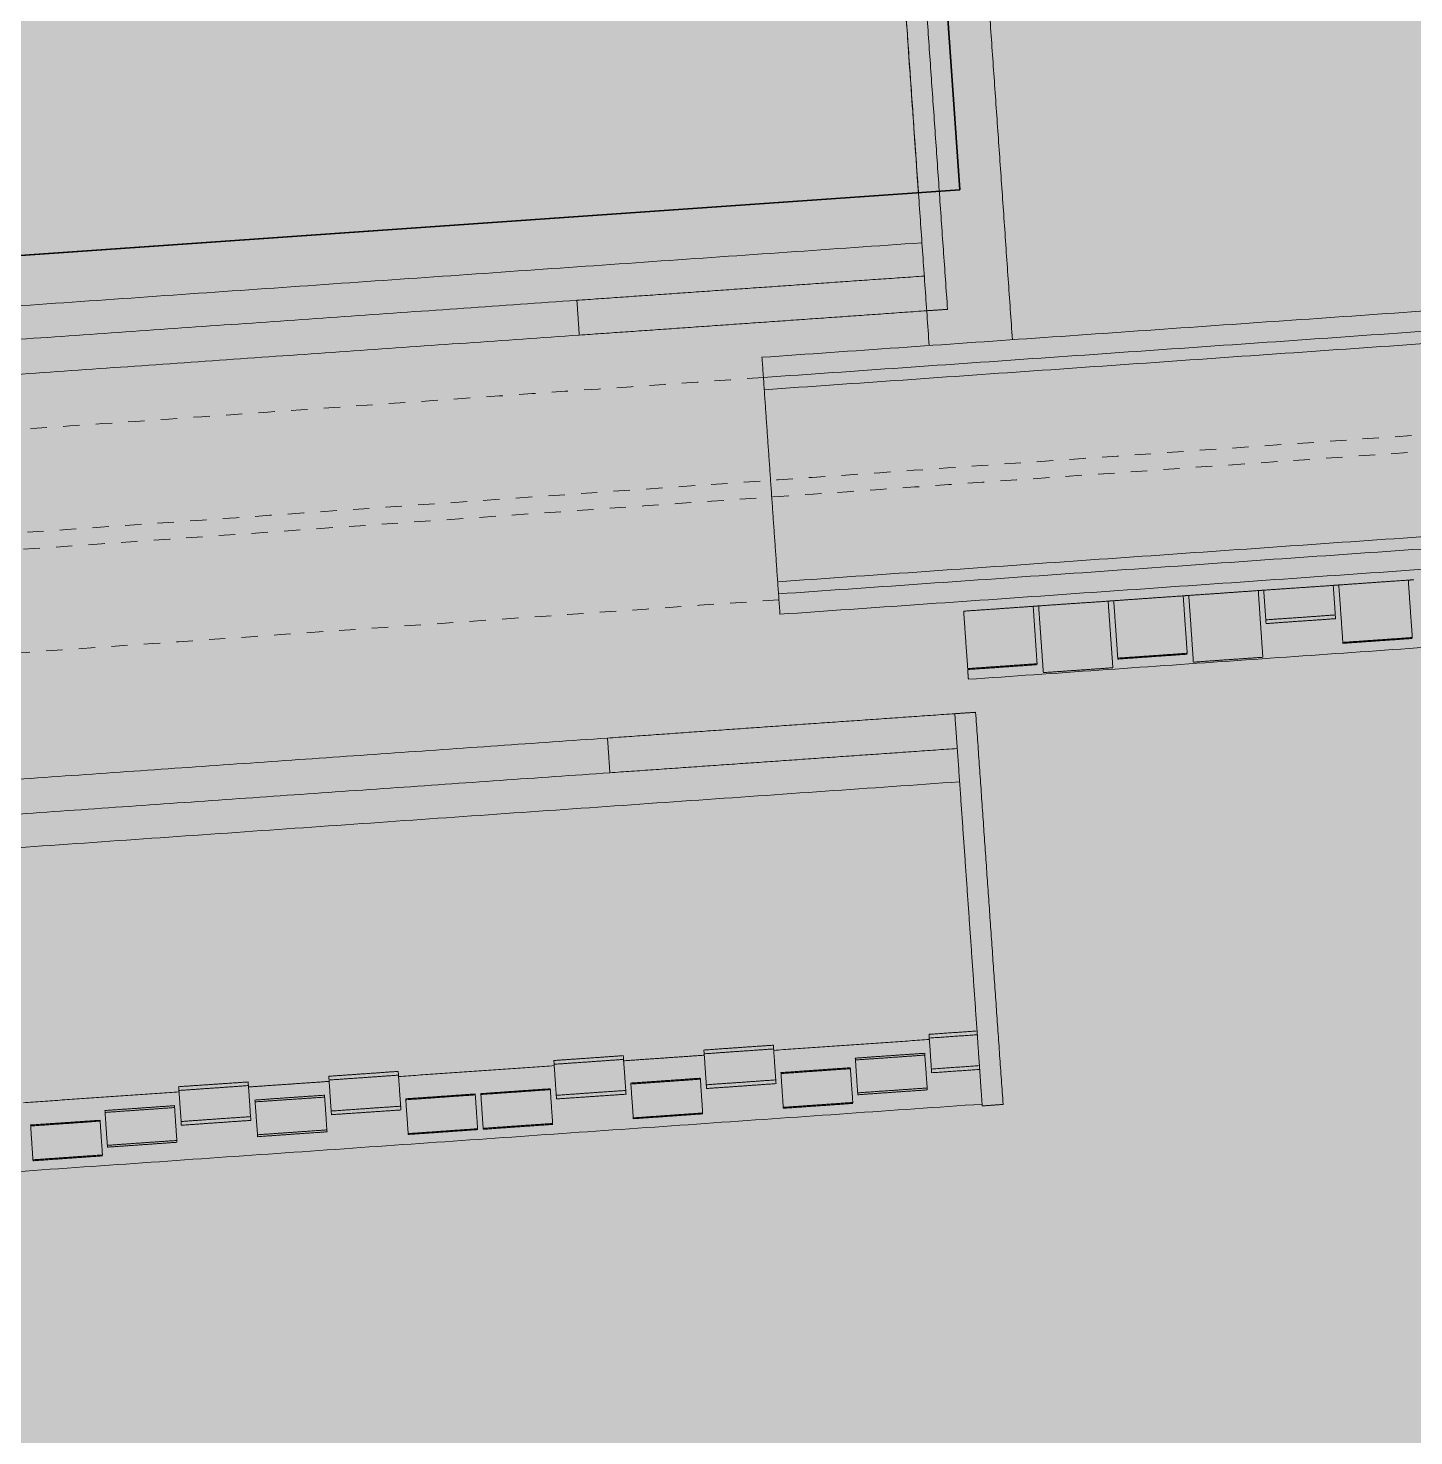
# Model space of a CAD drawing. Header units: millimetres. Extents: x 833941507 to 1669051331, y 817666127 to 1636299673.
# Drawn here: x 834529843 to 834530838, y 817994362 to 817995373 of the extents above; entities that cross this region are included whole.
import ezdxf

# ---------------------------------------------------------------- set-up
doc = ezdxf.new("R2010")
doc.units = ezdxf.units.MM
doc.header["$LTSCALE"] = 3
doc.linetypes.add('B0606', pattern=[0.7813, 0.39065, -0.39065])
doc.linetypes.add('B0701', pattern=[2.34375, 1.5625, -0.78125])
for name, color, linetype, lineweight in [('Hatch (LTC&CB)', 252, 'Continuous', 35), ('UAJ-22INWA', 6, 'Continuous', 35), ('UAJ-22INWA-a', 1, 'Continuous', 13), ('UAJ-22INWA-h', 251, 'Continuous', 9), ('UAJ-23FLOR-h', 251, 'Continuous', 9), ('UAJ-23FLOR-y', 8, 'B0701', 9)]:
    doc.layers.add(name, color=color, linetype=linetype, lineweight=lineweight)
doc.layers.add('UAJ-22INWA-$', color=32, linetype='Continuous', plot=False)

# ---------------------------------------------------------------- blocks, each defined once
blk = doc.blocks.new('Finish Walls')
at = {"layer": 'UAJ-22INWA-a'}
for points, degree in [([(834530455.3, 817995854.4), (834530479.2, 817995512.8), (834530503.1, 817995171.1)], 2), ([(834530500.9, 817995847.6), (834530525.3, 817995498.5), (834530549.7, 817995149.3)], 2), ([(834533512.2, 817995356.4), (834531941, 817995246.6), (834530369.9, 817995136.7)], 2), ([(834533563.1, 817995345.3), (834531967, 817995233.7), (834530370.9, 817995122.2)], 2), ([(834533563.7, 817995336.6), (834531967.6, 817995225), (834530371.5, 817995113.4)], 2), ([(834530486.4, 817995195), (834530361.7, 817995186.3), (834530237, 817995177.6)], 2), ([(834530381.2, 817994975.5), (834531977.3, 817995087.1), (834533573.4, 817995198.7)], 2), ([(834533574, 817995189.9), (834531977.9, 817995078.3), (834530381.8, 817994966.8)], 2), ([(834530237, 817995177.6), (834529588.6, 817995132.2), (834528940.1, 817995086.9)], 2), ([(834530237, 817995177.6), (834530237.9, 817995165.1), (834530238.7, 817995152.6)], 2), ([(834530382.8, 817994952.2), (834531978.9, 817995063.8), (834533575, 817995175.3)], 2), ([(834530238.7, 817995152.6), (834530363.4, 817995161.3), (834530488.1, 817995170.1)], 2), ([(834530488.1, 817995170.1), (834530495.6, 817995170.6), (834530503.1, 817995171.1)], 2), ([(834528941.9, 817995062), (834529590.3, 817995107.3), (834530238.7, 817995152.6)], 2), ([(834530382.8, 817994952.2), (834530376.3, 817995044.5), (834530369.9, 817995136.7)], 2), ([(834530780, 817994972.9), (834530755.1, 817994971.2), (834530730.2, 817994969.5)], 2), ([(834530784, 817994973.2), (834530782, 817994973.1), (834530780, 817994972.9)], 2), ([(834530780, 817994972.9), (834530780.8, 817994962.3), (834530781.5, 817994951.7)], 2), ([(834530833.9, 817994976.7), (834530809, 817994975), (834530784, 817994973.2)], 2), ([(834530786.9, 817994932), (834530785.5, 817994952.6), (834530784, 817994973.2)], 2), ([(834530837.9, 817994977), (834530835.9, 817994976.8), (834530833.9, 817994976.7)], 2), ([(834530833.9, 817994976.7), (834530835.3, 817994956.1), (834530836.8, 817994935.5)], 2), ([(834530618.4, 817994961.6), (834530593.5, 817994959.9), (834530568.5, 817994958.2)], 2), ([(834530622.4, 817994961.9), (834530620.4, 817994961.8), (834530618.4, 817994961.6)], 2), ([(834530618.4, 817994961.6), (834530620.1, 817994937.7), (834530621.8, 817994913.8)], 2), ([(834530672.3, 817994965.4), (834530647.4, 817994963.7), (834530622.4, 817994961.9)], 2), ([(834530625.3, 817994920.7), (834530623.9, 817994941.3), (834530622.4, 817994961.9)], 2), ([(834530676.3, 817994965.7), (834530674.3, 817994965.6), (834530672.3, 817994965.4)], 2), ([(834530672.3, 817994965.4), (834530673.7, 817994944.8), (834530675.2, 817994924.2)], 2), ([(834530726.2, 817994969.2), (834530701.2, 817994967.4), (834530676.3, 817994965.7)], 2), ([(834530679.6, 817994917.8), (834530678, 817994941.7), (834530676.3, 817994965.7)], 2), ([(834530730.1, 817994969.5), (834530728.2, 817994969.3), (834530726.2, 817994969.2)], 2), ([(834530726.2, 817994969.2), (834530727.8, 817994945.2), (834530729.5, 817994921.3)], 2), ([(834530731.6, 817994948.2), (834530730.9, 817994958.8), (834530730.1, 817994969.5)], 2), ([(834530564.6, 817994957.9), (834530539.6, 817994956.1), (834530514.7, 817994954.4)], 2), ([(834530517.6, 817994913.2), (834530516.1, 817994933.8), (834530514.7, 817994954.4)], 2), ([(834530568.5, 817994958.2), (834530566.5, 817994958), (834530564.6, 817994957.9)], 2), ([(834530564.6, 817994957.9), (834530566, 817994937.3), (834530567.4, 817994916.7)], 2), ([(834530571.9, 817994910.3), (834530570.2, 817994934.2), (834530568.5, 817994958.2)], 2), ([(834530781.5, 817994951.7), (834530756.6, 817994949.9), (834530731.6, 817994948.2)], 2), ([(834530781.5, 817994951.7), (834530781.5, 817994951.4), (834530781.6, 817994950.4), (834530781.7, 817994949)], 3), ([(834530731.8, 817994945.5), (834530731.7, 817994946.9), (834530731.7, 817994947.9), (834530731.6, 817994948.2)], 3), ([(834530781.7, 817994949), (834530756.8, 817994947.3), (834530731.8, 817994945.5)], 2), ([(834530836.8, 817994935.5), (834530811.8, 817994933.7), (834530786.9, 817994932)], 2), ([(834530836.8, 817994934.8), (834530811.9, 817994933.1), (834530786.9, 817994931.3)], 2), ([(834530786.9, 817994931.3), (834530786.9, 817994931.7), (834530786.9, 817994931.9), (834530786.9, 817994932)], 3), ([(834530836.8, 817994935.5), (834530836.8, 817994935.4), (834530836.8, 817994935.2), (834530836.8, 817994934.8)], 3), ([(834530675.2, 817994924.2), (834530650.2, 817994922.4), (834530625.3, 817994920.7)], 2), ([(834530675.2, 817994923.5), (834530650.3, 817994921.8), (834530625.3, 817994920)], 2), ([(834530675.2, 817994924.2), (834530675.2, 817994924.1), (834530675.2, 817994923.9), (834530675.2, 817994923.5)], 3), ([(834530729.5, 817994921.3), (834530704.6, 817994919.6), (834530679.6, 817994917.8)], 2), ([(834530567.4, 817994916.7), (834530542.5, 817994914.9), (834530517.6, 817994913.2)], 2), ([(834530567.5, 817994916), (834530542.5, 817994914.2), (834530517.6, 817994912.5)], 2), ([(834530517.6, 817994912.5), (834530517.6, 817994912.8), (834530517.6, 817994913.1), (834530517.6, 817994913.2)], 3), ([(834530517.6, 817994912.5), (834530517.8, 817994909), (834530518.1, 817994905.5)], 2), ([(834530567.4, 817994916.7), (834530567.4, 817994916.6), (834530567.5, 817994916.3), (834530567.5, 817994916)], 3), ([(834530621.8, 817994913.8), (834530596.8, 817994912), (834530571.9, 817994910.3)], 2), ([(834530625.3, 817994920), (834530625.3, 817994920.4), (834530625.3, 817994920.6), (834530625.3, 817994920.7)], 3), ([(834530508.3, 817994880.8), (834530383.6, 817994872.1), (834530259, 817994863.3)], 2), ([(834530523.3, 817994881.8), (834530515.8, 817994881.3), (834530508.3, 817994880.8)], 2), ([(834530510.1, 817994855.8), (834530509.2, 817994868.3), (834530508.3, 817994880.8)], 2), ([(834530543, 817994600.3), (834530533.1, 817994741), (834530523.3, 817994881.8)], 2), ([(834528997, 817994775.1), (834529628, 817994819.2), (834530259, 817994863.3)], 2), ([(834530259, 817994863.3), (834530259.8, 817994850.9), (834530260.7, 817994838.4)], 2), ([(834530260.7, 817994838.4), (834530385.4, 817994847.1), (834530510.1, 817994855.8)], 2), ([(834530524.3, 817994653), (834530517.2, 817994754.4), (834530510.1, 817994855.8)], 2), ([(834530260.7, 817994838.4), (834529629.7, 817994794.3), (834528998.8, 817994750.2)], 2), ([(834530524.3, 817994653), (834530507, 817994651.8), (834530489.8, 817994650.6)], 2), ([(834530489.8, 817994650.6), (834530490.7, 817994638.1), (834530491.5, 817994625.7)], 2), ([(834530524.5, 817994650.3), (834530507.2, 817994649.1), (834530490, 817994647.9)], 2), ([(834530524.3, 817994653), (834530525.1, 817994640.6), (834530526, 817994628.1)], 2), ([(834530524.5, 817994649.3), (834530524.5, 817994649.3), (834530524.5, 817994649.3)], 2), ([(834530378.1, 817994642.8), (834530353.1, 817994641.1), (834530328.2, 817994639.3)], 2), ([(834530328.2, 817994639.3), (834530329.1, 817994626.8), (834530329.9, 817994614.4)], 2), ([(834530378.3, 817994640.1), (834530353.3, 817994638.4), (834530328.4, 817994636.6)], 2), ([(834530379.8, 817994617.9), (834530378.9, 817994630.3), (834530378.1, 817994642.8)], 2), ([(834530490.1, 817994646.9), (834530434.2, 817994643), (834530378.3, 817994639.1)], 2), ([(834530220.7, 817994628.1), (834530164.9, 817994624.2), (834530109, 817994620.3)], 2), ([(834530270.3, 817994635.3), (834530245.4, 817994633.5), (834530220.5, 817994631.8)], 2), ([(834530220.5, 817994631.8), (834530221.3, 817994619.3), (834530222.2, 817994606.8)], 2), ([(834530270.5, 817994632.6), (834530245.6, 817994630.8), (834530220.6, 817994629.1)], 2), ([(834530272.1, 817994610.3), (834530271.2, 817994622.8), (834530270.3, 817994635.3)], 2), ([(834530328.5, 817994635.6), (834530299.5, 817994633.6), (834530270.6, 817994631.6)], 2), ([(834530486.7, 817994637), (834530461.8, 817994635.3), (834530436.9, 817994633.5)], 2), ([(834530436.9, 817994633.5), (834530437.7, 817994621.1), (834530438.6, 817994608.6)], 2), ([(834530486.8, 817994635.7), (834530461.9, 817994633.9), (834530437, 817994632.2)], 2), ([(834530488.5, 817994612.1), (834530487.6, 817994624.6), (834530486.7, 817994637)], 2), ([(834530526, 817994628.1), (834530508.8, 817994626.9), (834530491.5, 817994625.7)], 2), ([(834530528, 817994599.2), (834530527, 817994613.6), (834530526, 817994628.1)], 2), ([(834530108.7, 817994624), (834530083.8, 817994622.2), (834530058.9, 817994620.5)], 2), ([(834530058.9, 817994620.5), (834530059.7, 817994608), (834530060.6, 817994595.5)], 2), ([(834530108.9, 817994621.3), (834530084, 817994619.5), (834530059, 817994617.8)], 2), ([(834530110.5, 817994599), (834530109.6, 817994611.5), (834530108.7, 817994624)], 2), ([(834530325.6, 817994619.1), (834530300.7, 817994617.3), (834530275.7, 817994615.6)], 2), ([(834530325.6, 817994618.4), (834530300.7, 817994616.6), (834530275.8, 817994614.9)], 2), ([(834530327.3, 817994594.1), (834530326.5, 817994606.6), (834530325.6, 817994619.1)], 2), ([(834530433.3, 817994626.6), (834530408.4, 817994624.9), (834530383.5, 817994623.1)], 2), ([(834530433.4, 817994625.9), (834530408.4, 817994624.2), (834530383.5, 817994622.4)], 2), ([(834530383.5, 817994623.1), (834530384.3, 817994610.6), (834530385.2, 817994598.2)], 2), ([(834530435.1, 817994601.7), (834530434.2, 817994614.1), (834530433.3, 817994626.6)], 2), ([(834530491.7, 817994623), (834530491.6, 817994624.4), (834530491.6, 817994625.4), (834530491.5, 817994625.7)], 3), ([(834530526.2, 817994625.4), (834530509, 817994624.2), (834530491.7, 817994623)], 2), ([(834529951.4, 817994609.3), (834529895.5, 817994605.4), (834529839.6, 817994601.5)], 2), ([(834530001, 817994616.4), (834529976.1, 817994614.7), (834529951.1, 817994613)], 2), ([(834529951.1, 817994613), (834529952, 817994600.5), (834529952.9, 817994588)], 2), ([(834530001.2, 817994613.8), (834529976.2, 817994612), (834529951.3, 817994610.3)], 2), ([(834530002.7, 817994591.5), (834530001.9, 817994604), (834530001, 817994616.4)], 2), ([(834530059.1, 817994616.8), (834530030.2, 817994614.8), (834530001.3, 817994612.8)], 2), ([(834530217.9, 817994611.5), (834530192.9, 817994609.8), (834530168, 817994608)], 2), ([(834530217.9, 817994610.9), (834530193, 817994609.1), (834530168, 817994607.4)], 2), ([(834530168, 817994608), (834530168.9, 817994595.6), (834530169.7, 817994583.1)], 2), ([(834530219.6, 817994586.6), (834530218.7, 817994599.1), (834530217.9, 817994611.5)], 2), ([(834530272.1, 817994610.3), (834530247.1, 817994608.6), (834530222.2, 817994606.8)], 2), ([(834530272.1, 817994610.3), (834530272.1, 817994610.1), (834530272.2, 817994609), (834530272.3, 817994607.6)], 3), ([(834530275.7, 817994615.6), (834530276.6, 817994603.1), (834530277.5, 817994590.6)], 2), ([(834530379.8, 817994617.9), (834530354.9, 817994616.1), (834530329.9, 817994614.4)], 2), ([(834530330.1, 817994611.7), (834530330, 817994613.1), (834530330, 817994614.1), (834530329.9, 817994614.4)], 3), ([(834530380, 817994615.2), (834530355.1, 817994613.4), (834530330.1, 817994611.7)], 2), ([(834530379.8, 817994617.9), (834530379.8, 817994617.6), (834530379.9, 817994616.6), (834530380, 817994615.2)], 3), ([(834530488.5, 817994612.1), (834530463.5, 817994610.3), (834530438.6, 817994608.6)], 2), ([(834530438.7, 817994607.2), (834530438.7, 817994607.9), (834530438.6, 817994608.5), (834530438.6, 817994608.6)], 3), ([(834530488.6, 817994610.7), (834530463.6, 817994609), (834530438.7, 817994607.2)], 2), ([(834530488.5, 817994612.1), (834530488.5, 817994611.9), (834530488.5, 817994611.4), (834530488.6, 817994610.7)], 3), ([(834529948.1, 817994599.4), (834529923.1, 817994597.6), (834529898.2, 817994595.9)], 2), ([(834529948.1, 817994598), (834529923.2, 817994596.3), (834529898.3, 817994594.5)], 2), ([(834529949.8, 817994574.4), (834529948.9, 817994586.9), (834529948.1, 817994599.4)], 2), ([(834530055.8, 817994606.9), (834530030.9, 817994605.2), (834530005.9, 817994603.4)], 2), ([(834530005.9, 817994603.4), (834530006.8, 817994590.9), (834530007.7, 817994578.5)], 2), ([(834530055.9, 817994605.5), (834530030.9, 817994603.8), (834530006, 817994602.1)], 2), ([(834530057.5, 817994582), (834530056.7, 817994594.4), (834530055.8, 817994606.9)], 2), ([(834530110.5, 817994599), (834530085.5, 817994597.3), (834530060.6, 817994595.5)], 2), ([(834530110.5, 817994599), (834530110.5, 817994598.8), (834530110.6, 817994597.7), (834530110.7, 817994596.3)], 3), ([(834530164, 817994607.8), (834530139.1, 817994606), (834530114.1, 817994604.3)], 2), ([(834530114.1, 817994604.3), (834530115, 817994591.8), (834530115.9, 817994579.3)], 2), ([(834530164, 817994607.1), (834530139.1, 817994605.4), (834530114.2, 817994603.6)], 2), ([(834530165.7, 817994582.8), (834530164.9, 817994595.3), (834530164, 817994607.8)], 2), ([(834530222.4, 817994604.2), (834530222.3, 817994605.5), (834530222.2, 817994606.6), (834530222.2, 817994606.8)], 3), ([(834530272.3, 817994607.6), (834530247.3, 817994605.9), (834530222.4, 817994604.2)], 2), ([(834530435.1, 817994601.7), (834530410.1, 817994599.9), (834530385.2, 817994598.2)], 2), ([(834530435.1, 817994601), (834530410.2, 817994599.2), (834530385.2, 817994597.5)], 2), ([(834530385.2, 817994597.5), (834530385.2, 817994597.8), (834530385.2, 817994598.1), (834530385.2, 817994598.2)], 3), ([(834530435.1, 817994601.7), (834530435.1, 817994601.6), (834530435.1, 817994601.3), (834530435.1, 817994601)], 3), ([(834530528, 817994599.2), (834530535.5, 817994599.7), (834530543, 817994600.3)], 2), ([(834529894.7, 817994588.9), (834529869.7, 817994587.2), (834529844.8, 817994585.5)], 2), ([(834529894.7, 817994588.3), (834529869.8, 817994586.5), (834529844.8, 817994584.8)], 2), ([(834529896.4, 817994564), (834529895.5, 817994576.5), (834529894.7, 817994588.9)], 2), ([(834529898.2, 817994595.9), (834529899, 817994583.4), (834529899.9, 817994570.9)], 2), ([(834530002.7, 817994591.5), (834529977.8, 817994589.8), (834529952.9, 817994588)], 2), ([(834529953, 817994585.3), (834529952.9, 817994586.7), (834529952.9, 817994587.7), (834529952.9, 817994588)], 3), ([(834530002.9, 817994588.8), (834529978, 817994587.1), (834529953, 817994585.3)], 2), ([(834530002.7, 817994591.5), (834530002.8, 817994591.2), (834530002.8, 817994590.2), (834530002.9, 817994588.8)], 3), ([(834530060.8, 817994592.9), (834530060.7, 817994594.2), (834530060.6, 817994595.3), (834530060.6, 817994595.5)], 3), ([(834530110.7, 817994596.3), (834530085.7, 817994594.6), (834530060.8, 817994592.9)], 2), ([(834530327.3, 817994594.1), (834530302.4, 817994592.4), (834530277.5, 817994590.6)], 2), ([(834530327.4, 817994593.5), (834530302.5, 817994591.7), (834530277.5, 817994590)], 2), ([(834530277.5, 817994590), (834530277.5, 817994590.3), (834530277.5, 817994590.6), (834530277.5, 817994590.6)], 3), ([(834530327.3, 817994594.1), (834530327.3, 817994594.1), (834530327.4, 817994593.8), (834530327.4, 817994593.5)], 3), ([(834529844.8, 817994585.5), (834529845.6, 817994573), (834529846.5, 817994560.5)], 2), ([(834530057.5, 817994582), (834530032.6, 817994580.2), (834530007.7, 817994578.5)], 2), ([(834530007.8, 817994577.1), (834530007.7, 817994577.8), (834530007.7, 817994578.3), (834530007.7, 817994578.5)], 3), ([(834530057.6, 817994580.6), (834530032.7, 817994578.9), (834530007.8, 817994577.1)], 2), ([(834530057.5, 817994582), (834530057.5, 817994581.8), (834530057.6, 817994581.3), (834530057.6, 817994580.6)], 3), ([(834530165.7, 817994582.8), (834530140.8, 817994581.1), (834530115.9, 817994579.3)], 2), ([(834530165.8, 817994582.2), (834530140.8, 817994580.4), (834530115.9, 817994578.7)], 2), ([(834530115.9, 817994578.7), (834530115.9, 817994579), (834530115.9, 817994579.3), (834530115.9, 817994579.3)], 3), ([(834530165.7, 817994582.8), (834530165.7, 817994582.8), (834530165.8, 817994582.5), (834530165.8, 817994582.2)], 3), ([(834530219.6, 817994586.6), (834530194.7, 817994584.9), (834530169.7, 817994583.1)], 2), ([(834530169.8, 817994582.4), (834530169.8, 817994582.8), (834530169.7, 817994583), (834530169.7, 817994583.1)], 3), ([(834530219.7, 817994585.9), (834530194.7, 817994584.2), (834530169.8, 817994582.4)], 2), ([(834530219.6, 817994586.6), (834530219.6, 817994586.5), (834530219.6, 817994586.3), (834530219.7, 817994585.9)], 3), ([(834529949.8, 817994574.4), (834529924.9, 817994572.7), (834529899.9, 817994570.9)], 2), ([(834529900, 817994569.6), (834529900, 817994570.3), (834529899.9, 817994570.8), (834529899.9, 817994570.9)], 3), ([(834529949.9, 817994573.1), (834529925, 817994571.3), (834529900, 817994569.6)], 2), ([(834529949.8, 817994574.4), (834529949.8, 817994574.3), (834529949.8, 817994573.8), (834529949.9, 817994573.1)], 3), ([(834529896.4, 817994564), (834529871.5, 817994562.3), (834529846.5, 817994560.5)], 2), ([(834529846.6, 817994559.8), (834529846.5, 817994560.2), (834529846.5, 817994560.4), (834529846.5, 817994560.5)], 3), ([(834529896.4, 817994563.3), (834529871.5, 817994561.6), (834529846.6, 817994559.8)], 2), ([(834529896.4, 817994564), (834529896.4, 817994563.9), (834529896.4, 817994563.7), (834529896.4, 817994563.3)], 3)]:
    blk.add_open_spline(points, degree=degree, dxfattribs=at)
at = {"layer": 'UAJ-22INWA-h'}
for points in [[(834530489.9, 817995145.1), (834530465.5, 817995494.3), (834530441, 817995843.4)], [(834530447.3, 817995753.6), (834530464.7, 817995504.2), (834530482.2, 817995254.9)], [(834530482.2, 817995254.9), (834530482.2, 817995254.9), (834530482.2, 817995254.9)], [(834530484.7, 817995218.9), (834529711.6, 817995164.9), (834528938.5, 817995110.9)], [(834533517, 817995115.2), (834532017.6, 817995010.3), (834530518.1, 817994905.5)], [(834530511.8, 817994831.9), (834529738.6, 817994777.8), (834528965.5, 817994723.8)], [(834530527.9, 817994600.5), (834529756.5, 817994546.5), (834528985.2, 817994492.6)]]:
    blk.add_open_spline(points, degree=2, dxfattribs=at)
at = {"layer": 'UAJ-23FLOR-y', "linetype": 'B0606', "ltscale": 10}
for points in [[(834527340.6, 817994836.2), (834530454.5, 817995053.8), (834533568.3, 817995271.5)], [(834533569.1, 817995259.5), (834530455.3, 817995041.9), (834527341.5, 817994824.2)], [(834530370.9, 817995122.2), (834528853.2, 817995016.1), (834527335.5, 817994910)], [(834530382.1, 817994962.6), (834528450.1, 817994827.5), (834527346.6, 817994750.4)]]:
    blk.add_open_spline(points, degree=2, dxfattribs=at)
blk = doc.blocks.new('LRR-B01-WALL FINISH')
blk.add_blockref('Finish Walls', (0, 0))
blk = doc.blocks.new('GBP-LTC-LB01')
at = {"layer": 'UAJ-23FLOR-h'}
h = blk.add_hatch(dxfattribs=at)
h.set_pattern_fill('EARTH,_O', color=256, scale=180, angle=45)
h.set_pattern_definition([(48.9989, (834576001.8, 818046085.3), (-112.727, 1612.5107), [1143, -1143]), (48.9989, (834575678.3, 818046366.6), (-112.727, 1612.5107), [1143, -1143]), (48.9989, (834575354.8, 818046647.8), (-112.727, 1612.5107), [1143, -1143]), (138.9989, (834575340.7, 818046849.3), (-1612.5107, -112.727), [1143, -1143]), (138.9989, (834575621.9, 818047172.8), (-1612.5107, -112.727), [1143, -1143]), (138.9989, (834575903.1, 818047496.3), (-1612.5107, -112.727), [1143, -1143])])
h.paths.add_polyline_path([(834572173.1, 818200349.2), (834310583.7, 818182062.1), (834331502.2, 817882831.7), (834364939.7, 817885169.2), (834473095.7, 818011283.6), (834480533.7, 818020120.4), (834485095.1, 818025709.5), (834491375.7, 818033619), (834497063.4, 818041013), (834493145.8, 818043678.7), (834512788.5, 818074029.2), (834518712.5, 818083675.2), (834526231.3, 818096325.1), (834534646, 818111073), (834545956, 818131981.3), (834557204.6, 818154198.8), (834564040, 818168496.8), (834570941.2, 818183576.4), (834578367.8, 818200696.3)])
h.paths.add_polyline_path([(834382131.3, 817956470), (834418268.7, 817958996.1), (834422062.4, 817963855.9), (834428403, 817964299.4), (834467239.2, 818010695.6), (834466445.2, 818021738.8), (834476097.7, 818035709), (834485267.1, 818048983.2), (834487014.9, 818051460.4), (834497268.3, 818067303.4), (834492893.4, 818129890.1), (834448056.6, 818126755.7), (834416896.6, 818105052.1), (834382061.4, 818080789), (834386167.4, 818022059.2), (834377588.4, 818021459.5)], flags=16)
edge = h.paths.add_edge_path(flags=16)
edge.add_line((834540292.3, 818142076.1), (834533466.3, 818141614.1))
edge.add_line((834533466.3, 818141614.1), (834523258, 818143862.7))
edge.add_line((834523258, 818143862.7), (834525896.9, 818155838.9))
edge.add_arc((834558382.4, 818267025.4), 115835, 237.218398, 253.713127, ccw=False)
edge.add_line((834495664.9, 818169638.3), (834498267.6, 818132357))
edge.add_line((834498267.6, 818132357), (834496346.4, 818130135))
edge.add_line((834496346.4, 818130135), (834492879.9, 818129892.7))
edge.add_line((834492879.9, 818129892.7), (834494229.6, 818110587.6))
edge.add_line((834494229.6, 818110587.6), (834496326.1, 818110708.4))
edge.add_line((834496326.1, 818110708.4), (834498420.2, 818080753.6))
edge.add_line((834498420.2, 818080753.6), (834498046.1, 818080727.4))
edge.add_line((834498046.1, 818080727.4), (834498254.5, 818077746.4))
edge.add_line((834498254.5, 818077746.4), (834503061.1, 818078082.4))
edge.add_line((834503061.1, 818078082.4), (834504979.5, 818081212.1))
edge.add_line((834504979.5, 818081212.1), (834509429, 818088470.9))
edge.add_line((834509429, 818088470.9), (834515217.2, 818097913.6))
edge.add_line((834515217.2, 818097913.6), (834526067.4, 818116415.5))
edge.add_line((834526067.4, 818116415.5), (834532489.2, 818127888.7))
edge.add_line((834532489.2, 818127888.7), (834534830.9, 818132146.3))
edge.add_line((834534830.9, 818132146.3), (834540292.3, 818142076.1))
h = blk.add_hatch(dxfattribs=at)
h.set_pattern_fill('EARTH,_O', color=256, scale=180, angle=45)
h.set_pattern_definition([(45.0000001, (-1082349.7, 54794.9), (-3e-06, 1616.4461018), [1143, -1143]), (45.0000001, (-1082652.8, 55098), (-3e-06, 1616.4461018), [1143, -1143]), (45.0000001, (-1082955.9, 55401.1), (-3e-06, 1616.4461018), [1143, -1143]), (135.0000001, (-1082955.9, 55603.1), (-1616.4461018, -3e-06), [1143, -1143]), (135.0000001, (-1082652.8, 55906.2), (-1616.4461018, -3e-06), [1143, -1143]), (135.0000001, (-1082349.7, 56209.3), (-1616.4461018, -3e-06), [1143, -1143])])
h.paths.add_polyline_path([(834669469.3, 818015499.2), (834651080.8, 818014213.8), (834651091.3, 818014066), (834669479.8, 818015351.5)], flags=16)
edge = h.paths.add_edge_path()
edge.add_arc((834611763.6, 818123015.1), 22001.3, 94.00072, 118.68868)
edge.add_line((834601201.9, 818142315.5), (834593918.3, 818141228.4))
edge.add_arc((834611768.4, 818123014), 25502.7, 93.99716, 134.42127, ccw=False)
edge.add_line((834609990.7, 818148454.7), (834618164.4, 818149025.8))
edge.add_line((834618164.4, 818149025.8), (834618408.3, 818145534.9))
edge.add_line((834618408.3, 818145534.9), (834616365.4, 818145392.2))
edge.add_line((834616365.4, 818145392.2), (834616609.4, 818141900.7))
edge.add_line((834616609.4, 818141900.7), (834611621.5, 818141552.2))
edge.add_line((834611621.5, 818141552.2), (834611377.6, 818145043.1))
edge.add_line((834611377.6, 818145043.1), (834610228.6, 818144962.7))
h.paths.add_polyline_path([(834673232.9, 818197365.9), (834607546.5, 818192773.9), (834599172.5, 818174435.3), (834588349.1, 818152374.5), (834578621.5, 818133890.7), (834568418.3, 818115665.3), (834556456.7, 818095618.3), (834546606.4, 818080041.6), (834532219.3, 818058623.7), (834523692.2, 818046595.7), (834515683.5, 818035708.5), (834508244.2, 818025929.9), (834500656.3, 818016266.1), (834489786.8, 818002934.1), (834483448.3, 817995421.3), (834478637.6, 817989841.7), (834458453.8, 817967379.3), (834441506.5, 817949096.4), (834383075.7, 817886437.1), (834482026.7, 817893354.5), (834551919, 817920008.6), (834634905.1, 817930637.1), (834634023, 817939309.4), (834633770.1, 817941795.9), (834633577.7, 817943687), (834508697, 817930983.6), (834507053.5, 817930191.4), (834506409.5, 817939427), (834507656.9, 817945566.7), (834503417.1, 818006767), (834503064.4, 818011762.7), (834514052.9, 818025791.9), (834520784.7, 818034889.3), (834526318.9, 818042436.9), (834532381.7, 818050705.6), (834536345.7, 818056472.7), (834542258.4, 818065225.6), (834550405.9, 818077286.9), (834561579, 818095002), (834574522.7, 818117080), (834587768.9, 818140310.2), (834609774.1, 818143595), (834610002, 818140335.9), (834634252.5, 818142031.5), (834636806.9, 818105492.5), (834642791.5, 818105913.7), (834646278.6, 818056032.6), (834640293.2, 818055614.2), (834643382.3, 818011424.9), (834641138.4, 818011268), (834645775.8, 817944927.9), (834639048.4, 817944243.5), (834640362.1, 817931328.1), (834651070.4, 817932706.9), (834650587.7, 817936476.1), (834685105.7, 817940896.9), (834685588.5, 817937127.6), (834691373.8, 817937868.6)])
blk.add_blockref('LRR-B01-WALL FINISH', (0, 0))
blk = doc.blocks.new('*U1142')
at = {"layer": 'UAJ-22INWA'}
blk.add_line((500, -4542.4), (500, -6094.4), dxfattribs=at)
blk.add_lwpolyline([(0, -4542.4), (500, -4542.4)], dxfattribs=at)
at = {"layer": 'UAJ-22INWA-$'}
blk.add_lwpolyline([(0, -6094.4), (0, -4542.4), (500, -4542.4), (500, -6094.4)], close=True, dxfattribs=at)
blk = doc.blocks.new('GBP-STR-B01-L2')
at = {"layer": 'UAJ-22INWA', "rotation": 273.9989085323642}
blk.add_blockref('*U1142', (834535008.3, 817996072.5), dxfattribs=at)

msp = doc.modelspace()

# ---------------------------------------------------------------- hatches: boundary and pattern name
at = {"layer": 'Hatch (LTC&CB)'}
h = msp.add_hatch(dxfattribs=at)
h.set_pattern_fill('ANSI38', color=256, scale=100)
h.set_pattern_definition([(318.99984, (834479093.73, 818230174.15), (208.29942, 239.6197), []), (48.99984, (834479093.73, 818230174.15), (176.97914, 687.53882), [793.75, -476.25])])
edge = h.paths.add_edge_path()
edge.add_line((834601196.2, 818142314.5), (834603754.3, 818142696.4))
edge.add_line((834603754.3, 818142696.4), (834603901.9, 818141707.3))
edge.add_line((834603901.9, 818141707.3), (834603810.5, 818141693.7))
edge.add_arc((834611763.3, 818123016.4), 20300, 113.06436, 141.35758)
edge.add_line((834595907.8, 818135692.9), (834595395.4, 818135656.9))
edge.add_line((834595395.4, 818135656.9), (834583111.7, 818114341))
edge.add_line((834583111.7, 818114341), (834578121.6, 818106513.9))
edge.add_line((834578121.6, 818106513.9), (834575731.7, 818102809.5))
edge.add_line((834575731.7, 818102809.5), (834574387.4, 818100726))
edge.add_line((834574387.4, 818100726), (834573114, 818098752.1))
edge.add_line((834573114, 818098752.1), (834573145.3, 818098730.6))
edge.add_line((834573145.3, 818098730.6), (834569989.1, 818093770.2))
edge.add_line((834569989.1, 818093770.2), (834566535, 818088385.7))
edge.add_line((834566535, 818088385.7), (834566514.1, 818088398.3))
edge.add_line((834566514.1, 818088398.3), (834558743.6, 818076256.6))
edge.add_line((834558743.6, 818076256.6), (834557653.4, 818074495.7))
edge.add_line((834557653.4, 818074495.7), (834553498.9, 818068288.6))
edge.add_line((834553498.9, 818068288.6), (834548580.9, 818060932.1))
edge.add_line((834548580.9, 818060932.1), (834544328.3, 818054726.3))
edge.add_line((834544328.3, 818054726.3), (834544332.1, 818054704.7))
edge.add_line((834544332.1, 818054704.7), (834540324.6, 818048716.7))
edge.add_line((834540324.6, 818048716.7), (834541041.3, 818048232.5))
edge.add_line((834541041.3, 818048232.5), (834540089.7, 818046823.8))
edge.add_line((834540089.7, 818046823.8), (834539737.6, 818047061.7))
edge.add_line((834539737.6, 818047061.7), (834533115.8, 818038377.7))
edge.add_line((834533115.8, 818038377.7), (834515221, 818015146.6))
edge.add_arc((834538026, 818000636.3), 27030, 147.53226, 176.18709)
edge.add_line((834511055.8, 818002433.7), (834511445, 817996891.2))
edge.add_line((834511445, 817996891.2), (834511474.1, 817996474.7))
edge.add_line((834511474.1, 817996474.7), (834508641.2, 817996276.6))
edge.add_line((834508641.2, 817996276.6), (834508910.7, 817992422.1))
edge.add_line((834508910.7, 817992422.1), (834511353.4, 817992956))
edge.add_line((834511353.4, 817992956), (834513357.7, 817964213))
edge.add_line((834513357.7, 817964213), (834513308.9, 817964209.6))
edge.add_line((834513308.9, 817964209.6), (834513879.4, 817955918.8))
edge.add_line((834513879.4, 817955918.8), (834514876.6, 817955988.5))
edge.add_line((834514876.6, 817955988.5), (834515053.1, 817953464.4))
edge.add_arc((834528221.1, 817954383), 13200, 183.99042, 259.83723)
edge.add_line((834525892, 817941390.1), (834525974.5, 817940578.7))
edge.add_line((834525974.5, 817940578.7), (834555356.3, 817943567.5))
edge.add_line((834555356.3, 817943567.5), (834594711.7, 817947570.8))
edge.add_line((834594711.7, 817947570.8), (834594754.2, 817947153))
edge.add_line((834594754.2, 817947153), (834616096.9, 817949324))
edge.add_line((834616096.9, 817949324), (834631854.2, 817950926.8))
edge.add_line((834631854.2, 817950926.8), (834631836.7, 817951177.2))
edge.add_line((834631836.7, 817951177.2), (834639760.4, 817951731.1))
edge.add_line((834639760.4, 817951731.1), (834640507, 817944391.6))
edge.add_line((834640507, 817944391.6), (834508703.6, 817930984.3))
edge.add_line((834508703.6, 817930984.3), (834508663.5, 817930982.2))
edge.add_line((834508663.5, 817930982.2), (834507053.5, 817930191.4))
edge.add_line((834507053.5, 817930191.4), (834506409.5, 817939427))
edge.add_line((834506409.5, 817939427), (834507675, 817945699.3))
edge.add_line((834507675, 817945699.3), (834503067.5, 818011766.7))
edge.add_line((834503067.5, 818011766.7), (834515005.9, 818027008.3))
edge.add_line((834515005.9, 818027008.3), (834526318.9, 818042436.9))
edge.add_line((834526318.9, 818042436.9), (834533248.4, 818051887.5))
edge.add_line((834533248.4, 818051887.5), (834545204.9, 818069586.4))
edge.add_line((834545204.9, 818069586.4), (834551695.4, 818079200.6))
edge.add_line((834551695.4, 818079200.6), (834551700.7, 818079300.6))
edge.add_line((834551700.7, 818079300.6), (834554860.1, 818084257.5))
edge.add_line((834554860.1, 818084257.5), (834556162.9, 818086301.5))
edge.add_line((834556162.9, 818086301.5), (834561579.1, 818095002.2))
edge.add_line((834561579.1, 818095002.2), (834564610.2, 818100023.6))
edge.add_line((834564610.2, 818100023.6), (834566711.8, 818103505.3))
edge.add_line((834566711.8, 818103505.3), (834567221, 818104369.7))
edge.add_line((834567221, 818104369.7), (834571219.8, 818111331.3))
edge.add_line((834571219.8, 818111331.3), (834579233.6, 818125278.3))
edge.add_line((834579233.6, 818125278.3), (834584805.2, 818135090.8))
edge.add_line((834584805.2, 818135090.8), (834587768.4, 818140310.1))
edge.add_line((834587768.4, 818140310.1), (834593953.4, 818141233.4))
edge.add_arc((834611682.4, 818123278.8), 25232.6, 93.84603, 134.63794, ccw=False)
edge.add_line((834609989.9, 818148454.6), (834618164.1, 818149025.8))
edge.add_line((834618164.1, 818149025.8), (834618408, 818145534.9))
edge.add_line((834618408, 818145534.9), (834616365.1, 818145392.2))
edge.add_line((834616365.1, 818145392.2), (834616609.1, 818141900.7))
edge.add_line((834616609.1, 818141900.7), (834611621.3, 818141552.1))
edge.add_line((834611621.3, 818141552.1), (834611377.3, 818145043))
edge.add_arc((834611845.2, 818122938.1), 22109.9, 91.21252, 118.79258)
h = msp.add_hatch(color=256, dxfattribs=at)
h.dxf.hatch_style = 1
edge = h.paths.add_edge_path()
edge.add_line((834513358.8, 817964213.1), (834514805.3, 817964314.2))
edge.add_line((834514805.3, 817964314.2), (834514905.3, 817962883.3))
edge.add_line((834514905.3, 817962883.3), (834522016, 817959924.7))
edge.add_line((834522016, 817959924.7), (834527599.8, 817958234.8))
edge.add_line((834527599.8, 817958234.8), (834531627.4, 817957332))
edge.add_line((834531627.4, 817957332), (834538597.7, 817957185.8))
edge.add_line((834538597.7, 817957185.8), (834550283.8, 817958000.7))
edge.add_line((834550283.8, 817958000.7), (834576164.2, 817960699.3))
edge.add_arc((834571429.7, 818001700.9), 41274, 276.58696, 289.10478)
edge.add_line((834584938.5, 817962700.2), (834585387.4, 817962731.4))
edge.add_line((834585387.4, 817962731.4), (834585119.4, 817966565.5))
edge.add_line((834585119.4, 817966565.5), (834584671.7, 817966534.2))
edge.add_line((834584671.7, 817966534.2), (834582845.2, 817993361.9))
edge.add_line((834582845.2, 817993361.9), (834584586.7, 817993483.6))
edge.add_line((834584586.7, 817993483.6), (834584565.2, 817993788.2))
edge.add_line((834584565.2, 817993788.2), (834583546.6, 817993717))
edge.add_line((834583546.6, 817993717), (834579511.6, 818051438.3))
edge.add_line((834579511.6, 818051438.3), (834571357.1, 818050868.2))
edge.add_line((834571357.1, 818050868.2), (834571728.4, 818045556.2))
edge.add_line((834571728.4, 818045556.2), (834551421, 818044136.6))
edge.add_line((834551421, 818044136.6), (834550915.4, 818053251.1))
edge.add_line((834550915.4, 818053251.1), (834550067.4, 818053191.9))
edge.add_line((834550067.4, 818053191.9), (834547980.3, 818050328.4))
edge.add_line((834547980.3, 818050328.4), (834547993.7, 818050137.1))
edge.add_line((834547993.7, 818050137.1), (834537098.8, 818035335.1))
edge.add_line((834537098.8, 818035335.1), (834533115.8, 818038377.7))
edge.add_line((834533115.8, 818038377.7), (834521762.8, 818023639.2))
edge.add_line((834521762.8, 818023639.2), (834515226.4, 818015153.6))
edge.add_arc((834538313.1, 818000540.5), 27322.9, 147.66747, 176.02667)
edge.add_line((834511055.8, 818002433.7), (834511474.1, 817996474.7))
edge.add_line((834511474.1, 817996474.7), (834508641.2, 817996276.6))
edge.add_line((834508641.2, 817996276.6), (834508910.7, 817992422.1))
edge.add_line((834508910.7, 817992422.1), (834511349.4, 817992955.1))
edge.add_line((834511349.4, 817992955.1), (834511354.9, 817992876.6))
edge.add_line((834511354.9, 817992876.6), (834513358.7, 817964213.1))
edge.add_line((834513358.7, 817964213.1), (834513358.8, 817964213.1))

# ---------------------------------------------------------------- block references
for name in ['GBP-LTC-LB01', 'GBP-STR-B01-L2']:
    msp.add_blockref(name, (0, 0))

doc.saveas('drawing.dxf')
